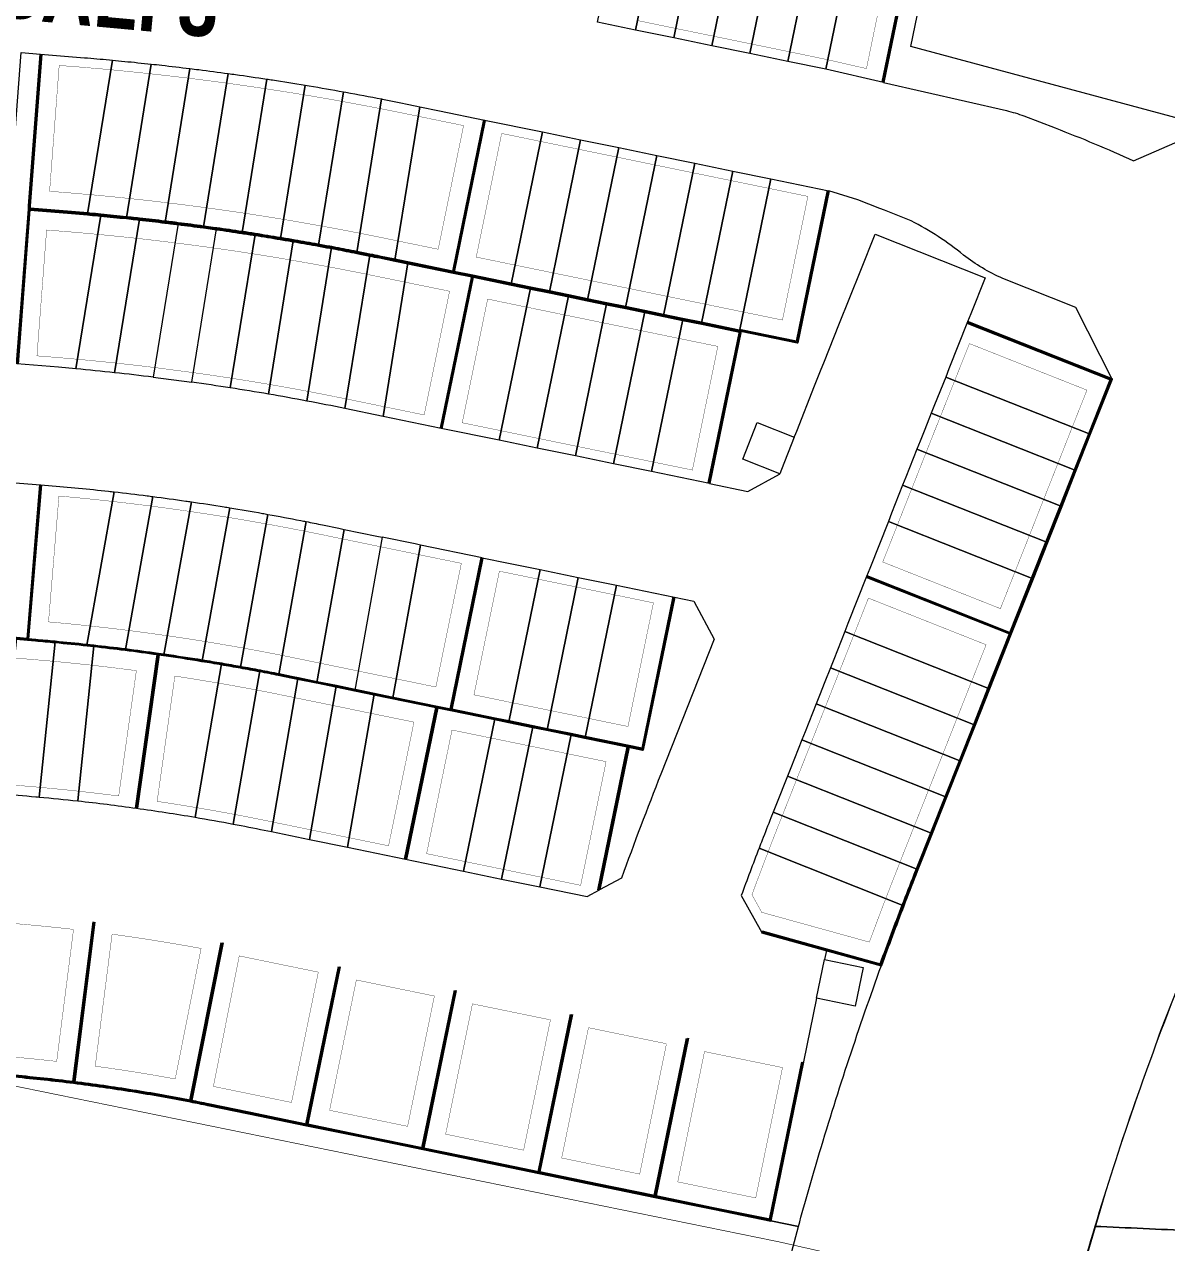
# Model space of a CAD drawing. Header units: centimetres. Extents: x -6122352 to 6876996, y -1694241 to 2592194.
# Drawn here: x 686316 to 862755, y 53907 to 242082 of the extents above; entities that cross this region are included whole.
import ezdxf

# ---------------------------------------------------------------- set-up
doc = ezdxf.new("R2010")
doc.units = ezdxf.units.CM
doc.header["$MEASUREMENT"] = 0
doc.linetypes.add('XR-AR-END-SETTING OUT PLAN$0$23261-XR-AR-SI-GF$0$HIDDEN', pattern=[0.375, 0.25, -0.125])
for name, color, linetype, lineweight, true_color in [('08-Compound Wall-2', 6, 'Continuous', 25, 0xff00ff), ('23585-XR-AR-DAMAC PLOT LIMITS$0$1-End units', 7, 'Continuous', 5, 0xf8991e), ('23585-XR-AR-DAMAC PLOT LIMITS$0$1-Open Space', 7, 'Continuous', 5, 0x90cf5a), ('23585-XR-AR-DAMAC PLOT LIMITS$0$1-Utility', 7, 'Continuous', 5, 0x8db1ff)]:
    doc.layers.add(name, color=color, linetype=linetype, lineweight=lineweight, true_color=true_color)
for name, color, linetype, lineweight in [('23585-XR-AR-BOUNDARY WALLS AND SETBACKS$0$A-ANNO-TEXT', 3, 'Continuous', 25), ('23585-XR-AR-DAMAC PLOT LIMITS$0$1-Mid units', 41, 'Continuous', 5), ('A-ANNO-TEXT', 3, 'Continuous', 25)]:
    doc.layers.add(name, color=color, linetype=linetype, lineweight=lineweight)
for name, color, linetype in [('23585-XR-AR-BOUNDARY WALLS AND SETBACKS$0$cluster name', 2, 'Continuous'), ('23585-XR-AR-BOUNDARY WALLS AND SETBACKS$0$setback', 7, 'XR-AR-END-SETTING OUT PLAN$0$23261-XR-AR-SI-GF$0$HIDDEN'), ('@MI-REF LAYER', 7, 'Continuous')]:
    doc.layers.add(name, color=color, linetype=linetype)
doc.layers.add('23585-XR-AR-DAMAC PLOT LIMITS$0$D-Phase New', color=7, linetype='Continuous', true_color=0x000080)
doc.styles.add('23585-XR-AR-BOUNDARY WALLS AND SETBACKS$0$Arial', font='arialbd.ttf')

# ---------------------------------------------------------------- blocks, each defined once
blk = doc.blocks.new('23585-XR-AR-BOUNDARY WALLS AND SETBACKS$0$A$Cfa569a08')
at = {"layer": '23585-XR-AR-BOUNDARY WALLS AND SETBACKS$0$cluster name', "style": '23585-XR-AR-BOUNDARY WALLS AND SETBACKS$0$Arial', "width": 0.8}
blk.add_text('BALI 3', height=10, rotation=42.2835, dxfattribs=at).set_placement((496672.08, 2769563.12))
blk = doc.blocks.new('23585-XR-AR-BOUNDARY WALLS AND SETBACKS')
at = {"layer": '08-Compound Wall-2'}
for points in [[(496705.12, 2769639.02), (496708.93, 2769641.78), (496712.53, 2769644.38), (496713.79, 2769645.3), (496717.39, 2769647.9), (496718.65, 2769648.81), (496722.25, 2769651.42), (496723.52, 2769652.33), (496727.11, 2769654.93), (496728.38, 2769655.85), (496731.97, 2769658.45), (496733.24, 2769659.37), (496736.83, 2769661.97), (496738.1, 2769662.88), (496741.69, 2769665.49), (496742.96, 2769666.4), (496746.55, 2769669), (496747.82, 2769669.92), (496751.41, 2769672.52), (496755.23, 2769675.28), (496758.83, 2769677.88), (496772.99, 2769658.25)], [(496719.27, 2769619.63), (496705.31, 2769638.91), (496709.05, 2769641.62), (496712.65, 2769644.22), (496713.91, 2769645.13), (496717.51, 2769647.74), (496718.77, 2769648.65), (496722.37, 2769651.25), (496723.63, 2769652.17), (496727.23, 2769654.77), (496728.49, 2769655.69), (496732.09, 2769658.29), (496733.35, 2769659.2), (496736.95, 2769661.81), (496738.21, 2769662.72), (496741.81, 2769665.32), (496743.08, 2769666.24), (496746.67, 2769668.84), (496747.94, 2769669.76), (496751.53, 2769672.36), (496755.35, 2769675.12), (496758.78, 2769677.61), (496772.82, 2769658.13)], [(496849.14, 2769615.29), (496845.14, 2769623.52), (496842.52, 2769628.92), (496839.9, 2769634.31), (496837.27, 2769639.71), (496834.65, 2769645.11), (496830.66, 2769653.34), (496809.05, 2769642.85)], [(496827.46, 2769604.87), (496848.91, 2769615.29), (496844.96, 2769623.43), (496842.34, 2769628.83), (496839.72, 2769634.23), (496837.1, 2769639.62), (496834.47, 2769645.02), (496830.56, 2769653.07), (496809.14, 2769642.67)], [(496779.64, 2769640.74), (496793.71, 2769621.29), (496786.45, 2769616.04)], [(496779.48, 2769640.62), (496793.43, 2769621.34), (496786.34, 2769616.2), (496786.17, 2769616.08), (496786.23, 2769616), (496781.38, 2769612.49), (496778.98, 2769610.76), (496776.52, 2769608.98), (496774.12, 2769607.24), (496771.66, 2769605.46), (496769.26, 2769603.72), (496766.8, 2769601.94), (496764.4, 2769600.2), (496761.94, 2769598.42), (496759.54, 2769596.68), (496757.08, 2769594.9), (496752.13, 2769591.32), (496749.75, 2769589.6), (496735.74, 2769608.96)], [(496766.34, 2769571.85), (496752.33, 2769591.22), (496757.2, 2769594.74), (496759.66, 2769596.52), (496762.06, 2769598.26), (496764.52, 2769600.04), (496766.92, 2769601.78), (496769.38, 2769603.56), (496771.78, 2769605.3), (496774.24, 2769607.08), (496776.64, 2769608.81), (496779.1, 2769610.59), (496781.5, 2769612.33), (496786.35, 2769615.84), (496800.36, 2769596.48)], [(496786.45, 2769616.04), (496800.52, 2769596.59)], [(496809.66, 2769580.62), (496823.67, 2769561.26), (496822.03, 2769560.07), (496816.42, 2769556.01), (496814.62, 2769554.71), (496811.56, 2769552.49), (496809.76, 2769551.19), (496806.7, 2769548.98), (496804.9, 2769547.67), (496799.37, 2769543.67), (496785.36, 2769563.03)], [(496809.82, 2769580.74), (496823.95, 2769561.21), (496822.15, 2769559.91), (496835.35, 2769541.66)], [(496698.24, 2769547.69), (496697.9, 2769548.05), (496681.83, 2769565.19)], [(496835.19, 2769541.54), (496821.99, 2769559.79), (496816.54, 2769555.85), (496814.74, 2769554.54), (496811.68, 2769552.33), (496809.88, 2769551.03), (496806.82, 2769548.81), (496805.02, 2769547.51), (496799.41, 2769543.45), (496797.69, 2769542.2), (496811.7, 2769522.84)], [(496714.65, 2769530.17), (496698.24, 2769547.69)], [(496861.48, 2769536.28), (496876.05, 2769516.15), (496883.38, 2769521.45), (496890.63, 2769526.7), (496876.06, 2769546.83)], [(496876.09, 2769515.93), (496883.5, 2769521.29), (496890.91, 2769526.66), (496876.22, 2769546.95)], [(496846.66, 2769525.55), (496861.22, 2769505.42), (496868.56, 2769510.72), (496875.89, 2769516.03), (496861.32, 2769536.16)], [(496831.83, 2769514.82), (496846.4, 2769494.69), (496853.73, 2769500), (496861.06, 2769505.3), (496846.49, 2769525.43)], [(496730.78, 2769520.19), (496747.02, 2769502.65), (496745.81, 2769501.53), (496741.42, 2769497.44), (496740.4, 2769496.47), (496737.05, 2769493.32), (496736.03, 2769492.35), (496731.68, 2769488.22), (496729.76, 2769486.38), (496727.36, 2769484.06), (496723.05, 2769479.88), (496722.9, 2769479.74), (496718.76, 2769475.69), (496718.61, 2769475.54), (496714.49, 2769471.47), (496714.34, 2769471.32), (496710.24, 2769467.23), (496710.09, 2769467.08), (496706.01, 2769462.98), (496705.86, 2769462.83), (496699.31, 2769456.15), (496682.2, 2769472.84)], [(496817.01, 2769504.09), (496831.57, 2769483.96), (496838.91, 2769489.27), (496846.24, 2769494.57), (496831.67, 2769514.7)], [(496861.26, 2769505.2), (496868.67, 2769510.56), (496876.09, 2769515.93)], [(496846.43, 2769494.47), (496853.85, 2769499.83), (496861.26, 2769505.2)], [(496831.61, 2769483.74), (496839.02, 2769489.11), (496846.43, 2769494.47)]]:
    blk.add_lwpolyline(points, dxfattribs=at)
for points in [[(496857.03, 2769555.89), (496873.11, 2769565.96, -0.004636), (496868.71, 2769574.6, -0.002434), (496866.46, 2769579.16), (496866.06, 2769579.99), (496863.44, 2769585.38), (496860.82, 2769590.78), (496858.2, 2769596.18), (496855.58, 2769601.58), (496852.96, 2769606.97), (496849, 2769615.11), (496827.55, 2769604.69)], [(496857.13, 2769555.72), (496873.37, 2769565.89, -0.004724), (496868.89, 2769574.69, -0.002434), (496866.64, 2769579.25), (496866.24, 2769580.07), (496863.62, 2769585.47), (496861, 2769590.87), (496858.38, 2769596.27), (496855.76, 2769601.66), (496853.14, 2769607.06), (496849.14, 2769615.29)], [(496735.57, 2769608.84), (496749.59, 2769589.48), (496744.7, 2769585.95), (496743.86, 2769585.34), (496742.22, 2769584.15), (496740.24, 2769582.72, 0.000957), (496739, 2769581.82, 0.001271), (496737.35, 2769580.61, 0.002084), (496734.67, 2769578.62), (496734.17, 2769578.24, 0.001344), (496732.45, 2769576.95, 0.00225), (496729.59, 2769574.75), (496729.4, 2769574.6, 0.001267), (496727.8, 2769573.35, 0.002478), (496724.68, 2769570.89, 0.001266), (496723.1, 2769569.62, 0.002479), (496720.03, 2769567.11), (496719.62, 2769566.77, 0.000938), (496718.46, 2769565.81, 0.00248), (496715.42, 2769563.25, 0.000564), (496714.73, 2769562.67, 0.000702), (496713.88, 2769561.93, 0.002481), (496710.87, 2769559.33, 0.000801), (496709.91, 2769558.48), (496709.35, 2769557.99, 0.002484), (496706.38, 2769555.33, 0.001065), (496705.12, 2769554.19), (496704.88, 2769553.97), (496703.03, 2769552.27), (496698.32, 2769547.9), (496698.04, 2769548.19), (496681.98, 2769565.33)], [(496714.79, 2769530.31), (496698.45, 2769547.75), (496703.16, 2769552.12), (496705.01, 2769553.82), (496705.25, 2769554.04, -0.001064), (496706.52, 2769555.18, -0.002484), (496709.48, 2769557.84), (496710.04, 2769558.33, -0.000801), (496711.01, 2769559.18, -0.002481), (496714.01, 2769561.78, -0.000702), (496714.86, 2769562.51, -0.000564), (496715.55, 2769563.1, -0.00248), (496718.59, 2769565.66), (496720.15, 2769566.95, -0.00248), (496723.23, 2769569.46, -0.001265), (496724.81, 2769570.73, -0.00248), (496727.92, 2769573.2, -0.001265), (496729.52, 2769574.44), (496729.71, 2769574.59, -0.002329), (496732.67, 2769576.86, -0.001266), (496734.29, 2769578.08), (496734.79, 2769578.46, -0.002089), (496737.48, 2769580.46, -0.001266), (496739.12, 2769581.65, -0.000957), (496740.36, 2769582.56), (496742.34, 2769583.99), (496743.98, 2769585.18), (496744.82, 2769585.78), (496749.78, 2769589.38), (496752.16, 2769591.1), (496766.18, 2769571.74)], [(496730.93, 2769520.32), (496747.16, 2769502.78), (496748.01, 2769503.56, -0.002258), (496750.23, 2769505.6, -0.003666), (496753.88, 2769508.86), (496753.9, 2769508.87), (496754.71, 2769509.59, -0.003662), (496758.42, 2769512.79), (496758.44, 2769512.81, -0.003843), (496762.39, 2769516.1), (496763.03, 2769516.63), (496763.06, 2769516.65, -0.004459), (496767.71, 2769520.39), (496767.74, 2769520.42, -0.002264), (496770.12, 2769522.28, -0.002195), (496772.45, 2769524.07), (496772.48, 2769524.09, -0.002264), (496774.9, 2769525.92, -0.0022), (496777.27, 2769527.66), (496777.29, 2769527.68), (496778.87, 2769528.83), (496779.74, 2769529.46), (496782.13, 2769531.19), (496782.15, 2769531.21), (496784.6, 2769532.98), (496787, 2769534.72), (496787.01, 2769534.73), (496789.47, 2769536.5), (496791.88, 2769538.24), (496797.49, 2769542.31), (496799.21, 2769543.55), (496785.2, 2769562.91)], [(496811.54, 2769522.72), (496797.52, 2769542.09), (496789.59, 2769536.34), (496787.13, 2769534.56), (496787.12, 2769534.56), (496784.72, 2769532.82), (496782.27, 2769531.05), (496782.25, 2769531.03), (496779.86, 2769529.3), (496778.99, 2769528.67), (496777.38, 2769527.5, 0.002199), (496775.02, 2769525.75, 0.002264), (496772.6, 2769523.93, 0.002224), (496770.24, 2769522.12, 0.002264), (496767.86, 2769520.26), (496767.83, 2769520.23, 0.004491), (496763.15, 2769516.47), (496762.59, 2769516.01), (496777.81, 2769497.53)], [(496777.66, 2769497.4), (496762.44, 2769515.89, 0.003768), (496758.57, 2769512.65, 0.003687), (496754.84, 2769509.44), (496754.08, 2769508.77, 0.003738), (496750.36, 2769505.45, 0.002258), (496748.14, 2769503.41), (496747.23, 2769502.57), (496745.95, 2769501.38), (496741.56, 2769497.29), (496740.53, 2769496.33), (496737.19, 2769493.18), (496736.17, 2769492.21), (496731.82, 2769488.07), (496729.97, 2769486.3), (496746.54, 2769469.04)], [(496802.04, 2769493.24), (496816.76, 2769473.22, -0.002448), (496818.87, 2769474.77), (496824.08, 2769478.54), (496831.41, 2769483.84), (496816.84, 2769503.98)], [(496786.34, 2769480.8), (496802.4, 2769461.84, -0.008481), (496809.4, 2769467.59, -0.008478), (496816.59, 2769473.1), (496801.87, 2769493.12)], [(496816.79, 2769473, -0.002542), (496818.98, 2769474.6), (496824.2, 2769478.38), (496831.61, 2769483.74)], [(496771.83, 2769467.74), (496788.8, 2769449.58, -0.001809), (496795.06, 2769455.36, -0.0005), (496795.45, 2769455.72, -0.008478), (496802.25, 2769461.71), (496786.19, 2769480.67)], [(496802.46, 2769461.62, -0.008575), (496809.53, 2769467.44, -0.008571), (496816.79, 2769473)], [(496788.86, 2769449.37, -0.00183), (496795.19, 2769455.21, -0.0005), (496795.59, 2769455.57, -0.008571), (496802.46, 2769461.62)]]:
    blk.add_lwpolyline(points, format="xyb", dxfattribs=at)
at = {"layer": '23585-XR-AR-BOUNDARY WALLS AND SETBACKS$0$setback', "ltscale": 40, "const_width": 0.05}
blk.add_lwpolyline([(496758.15, 2769673.69), (496769.64, 2769657.76), (496764.62, 2769654.3), (496759.74, 2769650.78), (496754.88, 2769647.26), (496750.02, 2769643.74), (496745.16, 2769640.22), (496740.3, 2769636.71)], dxfattribs=at)
for points in [[(496827.54, 2769608.14), (496845.13, 2769616.68), (496842.44, 2769622.21), (496839.82, 2769627.61), (496837.2, 2769633), (496834.58, 2769638.4), (496831.95, 2769643.8), (496829.27, 2769649.33), (496811.71, 2769640.8), (496813.8, 2769636.48), (496814.39, 2769635.26), (496816.41, 2769631.08), (496817, 2769629.86), (496818.19, 2769627.38), (496819.02, 2769625.68), (496819.61, 2769624.46), (496821.64, 2769620.29), (496822.23, 2769619.07), (496824.26, 2769614.89), (496824.86, 2769613.67)], [(496778.09, 2769637.76), (496789.52, 2769621.96), (496784.7, 2769618.47), (496784.55, 2769618.36), (496779.68, 2769614.84), (496777.28, 2769613.1), (496774.82, 2769611.32), (496772.42, 2769609.59), (496769.96, 2769607.81), (496767.56, 2769606.07), (496765.1, 2769604.29), (496762.7, 2769602.55), (496760.24, 2769600.77), (496757.84, 2769599.03), (496755.38, 2769597.25), (496750.43, 2769593.67), (496750.4, 2769593.65), (496738.97, 2769609.45), (496743.95, 2769613.05), (496748.81, 2769616.57), (496753.67, 2769620.09), (496758.53, 2769623.6), (496763.39, 2769627.12), (496768.25, 2769630.64), (496773.11, 2769634.16)], [(496767.81, 2769574.77), (496756.37, 2769590.57), (496758.9, 2769592.39), (496761.36, 2769594.17), (496763.76, 2769595.91), (496766.22, 2769597.69), (496768.62, 2769599.43), (496771.08, 2769601.21), (496773.48, 2769602.95), (496775.94, 2769604.73), (496778.34, 2769606.46), (496780.8, 2769608.24), (496783.2, 2769609.98), (496785.78, 2769611.85), (496797.21, 2769596.05), (496792.23, 2769592.45), (496787.37, 2769588.93), (496782.51, 2769585.41), (496777.65, 2769581.89), (496772.79, 2769578.38)], [(496832.85, 2769540), (496821.42, 2769555.8), (496818.24, 2769553.5), (496816.44, 2769552.2), (496813.38, 2769549.98), (496811.58, 2769548.68), (496808.52, 2769546.46), (496806.72, 2769545.16), (496801.74, 2769541.55), (496813.17, 2769525.76), (496818.15, 2769529.36), (496823.01, 2769532.88), (496827.87, 2769536.4)], [(496864.71, 2769536.76), (496876.76, 2769520.12), (496881.74, 2769523.72), (496886.72, 2769527.33), (496874.67, 2769543.98), (496869.69, 2769540.37)], [(496849.88, 2769526.04), (496861.93, 2769509.39), (496866.91, 2769512.99), (496871.9, 2769516.6), (496859.85, 2769533.25), (496854.87, 2769529.64)], [(496845.02, 2769522.52), (496840.04, 2769518.91), (496835.06, 2769515.31), (496847.11, 2769498.66), (496852.09, 2769502.26), (496857.07, 2769505.87)], [(496820.23, 2769504.58), (496832.28, 2769487.93), (496837.26, 2769491.54), (496842.25, 2769495.14), (496830.2, 2769511.79), (496825.22, 2769508.18)], [(496805.27, 2769493.75), (496817.44, 2769477.19), (496822.44, 2769480.81), (496827.42, 2769484.41), (496815.37, 2769501.06), (496810.39, 2769497.45)]]:
    blk.add_lwpolyline(points, close=True, dxfattribs=at)
for points in [[(496830.16, 2769602.74), (496832.26, 2769598.43), (496832.85, 2769597.21), (496834.88, 2769593.03), (496835.47, 2769591.81), (496836.49, 2769589.72), (496837.5, 2769587.63), (496838.09, 2769586.41), (496840.12, 2769582.24), (496840.72, 2769581.02), (496842.74, 2769576.84), (496843.34, 2769575.62), (496845.37, 2769571.44), (496845.96, 2769570.22), (496846.37, 2769569.37, 0.001692), (496847.99, 2769566.06, 0.000622), (496848.6, 2769564.85, 0.003252), (496851.79, 2769558.53), (496854.82, 2769557.81), (496869.44, 2769566.96, -0.003405), (496866.2, 2769573.35, -0.002434), (496863.95, 2769577.94), (496863.54, 2769578.76), (496860.92, 2769584.16), (496858.3, 2769589.56), (496855.68, 2769594.96), (496853.06, 2769600.35), (496850.44, 2769605.75), (496847.75, 2769611.28)], [(496685.06, 2769566.14), (496687.83, 2769568.73), (496688.19, 2769569.05, -0.002272), (496691.02, 2769571.65, -0.001119), (496692.43, 2769572.91, -0.002418), (496695.49, 2769575.63, -0.000971), (496696.73, 2769576.71, -0.002572), (496700.02, 2769579.56, -0.000816), (496701.07, 2769580.45, -0.002722), (496704.6, 2769583.42, -0.000666), (496705.47, 2769584.13, -0.002858), (496709.21, 2769587.19, -0.000528), (496709.91, 2769587.75, -0.003004), (496713.89, 2769590.92), (496714.4, 2769591.32, -0.003151), (496718.62, 2769594.57), (496718.95, 2769594.82, -0.003296), (496723.41, 2769598.16), (496723.54, 2769598.26, -0.002438), (496726.87, 2769600.69), (496728.25, 2769601.69), (496730.8, 2769603.53), (496734.1, 2769605.93), (496745.54, 2769590.13), (496743, 2769588.3), (496742.16, 2769587.69), (496740.52, 2769586.5), (496738.54, 2769585.07, 0.000957), (496737.29, 2769584.16, 0.001271), (496735.64, 2769582.95, 0.002084), (496732.93, 2769580.94), (496732.43, 2769580.56, 0.001344), (496730.7, 2769579.25, 0.00225), (496727.82, 2769577.04), (496727.62, 2769576.89, 0.001267), (496726.01, 2769575.64, 0.002478), (496722.87, 2769573.15, 0.001266), (496721.28, 2769571.87, 0.002479), (496718.18, 2769569.34), (496717.78, 2769569.01, 0.000938), (496716.61, 2769568.04, 0.00248), (496713.54, 2769565.46, 0.000564), (496712.85, 2769564.87, 0.000702), (496711.99, 2769564.13, 0.002481), (496708.96, 2769561.51, 0.000802), (496707.99, 2769560.65), (496707.43, 2769560.16, 0.002485), (496704.44, 2769557.49, 0.001068), (496703.16, 2769556.33), (496702.92, 2769556.1), (496701.06, 2769554.4), (496698.39, 2769551.92)], [(496762.95, 2769571.25), (496757.94, 2769567.63), (496753.08, 2769564.11, 0.003986), (496748.23, 2769560.54, 0.003984), (496743.43, 2769556.89, 0.003984), (496738.7, 2769553.16, 0.003988), (496734.02, 2769549.35), (496729.42, 2769545.49, 0.00399), (496724.86, 2769541.53, 0.003993), (496720.36, 2769537.5), (496718.35, 2769535.66), (496715.82, 2769533.31), (496702.49, 2769547.54), (496705.13, 2769549.99), (496706.97, 2769551.68), (496707.21, 2769551.9, -0.001061), (496708.46, 2769553.03, -0.002484), (496711.4, 2769555.66), (496711.96, 2769556.16, -0.000799), (496712.92, 2769557, -0.002481), (496715.9, 2769559.58, -0.000702), (496716.75, 2769560.31, -0.000564), (496717.43, 2769560.89, -0.002478), (496720.45, 2769563.43), (496722, 2769564.72, -0.002477), (496725.05, 2769567.21, -0.001265), (496726.62, 2769568.47, -0.00248), (496729.71, 2769570.92, -0.001265), (496731.3, 2769572.15), (496731.49, 2769572.3, -0.002329), (496734.43, 2769574.55, -0.001266), (496736.03, 2769575.77), (496736.53, 2769576.14, -0.002089), (496739.2, 2769578.12, -0.001266), (496740.82, 2769579.31, -0.000957), (496742.06, 2769580.2), (496744.04, 2769581.64), (496745.68, 2769582.83), (496746.52, 2769583.43), (496751.48, 2769587.03), (496751.51, 2769587.05)], [(496788.59, 2769563.52), (496789.49, 2769564.17), (496793.57, 2769567.12), (496798.43, 2769570.64), (496803.29, 2769574.16), (496808.27, 2769577.76), (496819.7, 2769561.96), (496814.72, 2769558.36, 0.000016), (496814.72, 2769558.36), (496812.92, 2769557.06), (496809.86, 2769554.84), (496808.06, 2769553.54), (496805, 2769551.32), (496803.2, 2769550.02), (496800.02, 2769547.72)], [(496734.08, 2769521.19), (496747.33, 2769506.87, -0.000957), (496748.28, 2769507.74, -0.003661), (496751.96, 2769511.03), (496751.98, 2769511.05), (496752.8, 2769511.77, -0.003664), (496756.54, 2769515), (496756.57, 2769515.02, -0.003845), (496760.55, 2769518.34), (496761.19, 2769518.87), (496761.22, 2769518.9, -0.004459), (496765.91, 2769522.67), (496765.94, 2769522.69, -0.002264), (496768.35, 2769524.57, -0.002197), (496770.7, 2769526.38), (496770.73, 2769526.4, -0.002262), (496773.17, 2769528.24, -0.002203), (496775.55, 2769530.01), (496775.58, 2769530.03), (496777.17, 2769531.18), (496778.04, 2769531.81), (496780.43, 2769533.54), (496780.45, 2769533.56), (496782.9, 2769535.33), (496785.3, 2769537.07), (496785.31, 2769537.07), (496787.77, 2769538.85), (496790.17, 2769540.59), (496795.16, 2769544.2), (496783.73, 2769560), (496778.25, 2769556.03), (496777.57, 2769555.54), (496773.39, 2769552.51), (496772.7, 2769552.02), (496768.52, 2769549), (496767.83, 2769548.49), (496765.73, 2769546.98, 0.001784), (496763.68, 2769545.48, 0.000605), (496762.98, 2769544.96, 0.003581), (496758.89, 2769541.9, 0.000609), (496758.2, 2769541.37, 0.003577), (496754.17, 2769538.24, 0.00061), (496753.48, 2769537.7, 0.003578), (496749.5, 2769534.5, 0.000609), (496748.83, 2769533.95, 0.003582), (496744.9, 2769530.69, 0.000606), (496744.24, 2769530.13, 0.003588), (496740.36, 2769526.79, 0.0006), (496739.71, 2769526.23, 0.005296)], [(496779.1, 2769500.52, -0.004962), (496783.95, 2769504.37, -0.004834), (496788.74, 2769508.03, -0.003933), (496792.69, 2769510.94), (496793.6, 2769511.59), (496798.46, 2769515.11), (496803.32, 2769518.63), (496808.31, 2769522.24), (496796.87, 2769538.04), (496791.29, 2769533.99), (496788.83, 2769532.21), (496788.82, 2769532.21), (496786.42, 2769530.47), (496783.97, 2769528.7), (496783.95, 2769528.68), (496781.56, 2769526.95), (496780.69, 2769526.32), (496779.09, 2769525.16, 0.002196), (496776.75, 2769523.43, 0.002264), (496774.36, 2769521.63, 0.002224), (496772.02, 2769519.83, 0.002264), (496769.66, 2769517.98), (496769.63, 2769517.96, 0.002844), (496766.68, 2769515.61)], [(496747.6, 2769472.13, -0.001261), (496752.08, 2769476.37, -0.001229), (496756.46, 2769480.48, -0.001229), (496760.86, 2769484.57, -0.001123), (496764.9, 2769488.29, -0.000417), (496765.29, 2769488.64, -0.004834), (496769.78, 2769492.66, -0.004968), (496774.48, 2769496.7), (496762.05, 2769511.79, 0.001579), (496760.45, 2769510.44, 0.003685), (496756.75, 2769507.26), (496756, 2769506.59, 0.003737), (496752.31, 2769503.3, 0.002258), (496750.11, 2769501.28), (496749.2, 2769500.44), (496747.92, 2769499.26), (496743.54, 2769495.17), (496742.52, 2769494.21), (496739.18, 2769491.07), (496738.16, 2769490.11), (496734.08, 2769486.21)], [(496789.53, 2769481.53), (496802.81, 2769465.84, -0.00579), (496807.66, 2769469.79, -0.0058), (496812.61, 2769473.62), (496800.44, 2769490.18, 0.00525), (496795.61, 2769486.45, 0.006733)], [(496774.98, 2769468.62), (496789.01, 2769453.6, -0.001196), (496793.17, 2769457.42, -0.0005), (496793.57, 2769457.79, -0.0058), (496798.24, 2769461.95), (496784.96, 2769477.64, 0.00525), (496780.4, 2769473.59, 0.001291), (496779.29, 2769472.58, 0.001218)]]:
    blk.add_lwpolyline(points, format="xyb", close=True, dxfattribs=at)
at = {"layer": '23585-XR-AR-BOUNDARY WALLS AND SETBACKS$0$A-ANNO-TEXT'}
blk.add_blockref('23585-XR-AR-BOUNDARY WALLS AND SETBACKS$0$A$Cfa569a08', (0, 0), dxfattribs=at)
blk = doc.blocks.new('A$C9d9485f6')
at = {"layer": 'A-ANNO-TEXT', "rotation": 312.4881850805905}
blk.add_blockref('23585-XR-AR-BOUNDARY WALLS AND SETBACKS', (-2377088.53, -1504219.25), dxfattribs=at)
blk = doc.blocks.new('23585-XR-AR-DAMAC PLOT LIMITS')
at = {"layer": '23585-XR-AR-DAMAC PLOT LIMITS$0$1-End units', "color": 251, "true_color": 0x636466}
for points in [[(496772.99, 2769658.25), (496765.48, 2769653.08), (496751.41, 2769672.52), (496755.23, 2769675.28), (496758.83, 2769677.88)], [(496834.65, 2769645.11), (496830.66, 2769653.34), (496809.05, 2769642.85), (496812.44, 2769635.83), (496813.04, 2769634.61)], [(496793.71, 2769621.29), (496786.45, 2769616.04), (496786.3, 2769615.93), (496772.23, 2769635.37), (496779.64, 2769640.74)], [(496845.14, 2769623.52), (496823.51, 2769613.01), (496826.91, 2769606), (496827.5, 2769604.78), (496849.14, 2769615.29)], [(496800.52, 2769596.59), (496793.11, 2769591.23), (496779.04, 2769610.67), (496781.44, 2769612.41), (496786.3, 2769615.93), (496786.45, 2769616.04)], [(496849.14, 2769615.29), (496827.5, 2769604.78), (496830.91, 2769597.77), (496831.5, 2769596.55), (496853.14, 2769607.06)], [(496749.73, 2769589.46), (496735.66, 2769608.9), (496743.07, 2769614.27), (496757.14, 2769594.82), (496752.19, 2769591.24)], [(496735.66, 2769608.9), (496749.73, 2769589.46), (496744.76, 2769585.87), (496743.92, 2769585.26), (496742.28, 2769584.07), (496727.37, 2769602.9), (496729.92, 2769604.75)], [(496752.19, 2769591.24), (496757.14, 2769594.82), (496759.6, 2769596.6), (496773.67, 2769577.16), (496766.26, 2769571.8)], [(496752.19, 2769591.24), (496766.26, 2769571.8), (496758.82, 2769566.42), (496743.92, 2769585.26), (496744.76, 2769585.87), (496749.73, 2769589.46)], [(496823.89, 2769561.29), (496822.09, 2769559.99), (496816.48, 2769555.93), (496802.41, 2769575.37), (496809.82, 2769580.74)], [(496799.35, 2769543.53), (496785.28, 2769562.97), (496788.61, 2769565.38), (496792.69, 2769568.34), (496806.76, 2769548.89), (496804.96, 2769547.59)], [(496785.28, 2769562.97), (496777.37, 2769557.25), (496791.93, 2769538.16), (496797.55, 2769542.23), (496799.35, 2769543.53)], [(496835.35, 2769541.66), (496822.09, 2769559.99), (496816.48, 2769555.93), (496814.68, 2769554.63), (496828.75, 2769535.18), (496834.83, 2769539.58)], [(496804.96, 2769547.59), (496799.35, 2769543.53), (496797.55, 2769542.23), (496811.62, 2769522.78), (496819.03, 2769528.15)], [(496797.55, 2769542.23), (496789.53, 2769536.42), (496804.2, 2769517.42), (496811.62, 2769522.78)], [(496723.72, 2769513.59), (496730.86, 2769520.25), (496747.16, 2769502.64), (496745.88, 2769501.46), (496741.49, 2769497.36), (496740.46, 2769496.4)]]:
    blk.add_lwpolyline(points, close=True, dxfattribs=at)
for points in [[(496868.89, 2769574.69), (496847.25, 2769564.18, 0.003569), (496850.77, 2769557.23), (496857.13, 2769555.72), (496873.37, 2769565.89, -0.004724)], [(496704.95, 2769553.89), (496703.09, 2769552.19), (496698.29, 2769547.73), (496698.24, 2769547.69), (496697.9, 2769548.05), (496681.83, 2769565.19), (496686.82, 2769569.83), (496687.17, 2769570.16, -0.002271), (496690.02, 2769572.76)], [(496721.37, 2769536.39), (496719.37, 2769534.56), (496714.65, 2769530.17), (496698.24, 2769547.69), (496698.29, 2769547.73), (496703.09, 2769552.19), (496704.95, 2769553.89), (496705.19, 2769554.11, -0.001065), (496706.45, 2769555.26)], [(496753.96, 2769508.8), (496753.95, 2769508.78, 0.003666), (496750.3, 2769505.52, 0.002258), (496748.07, 2769503.49), (496747.16, 2769502.64), (496730.86, 2769520.25), (496731.79, 2769521.11, -0.00651), (496738.72, 2769527.35, -0.0006), (496739.37, 2769527.92)], [(496770.18, 2769522.2, 0.002264), (496767.8, 2769520.34), (496767.77, 2769520.31, 0.004491), (496763.09, 2769516.55), (496762.45, 2769516.03), (496777.73, 2769497.46, -0.00737), (496784.87, 2769503.19)], [(496762.45, 2769516.03, 0.003843), (496758.51, 2769512.73, 0.003687), (496754.78, 2769509.51), (496770.77, 2769491.53, -0.007371), (496777.73, 2769497.46)]]:
    blk.add_lwpolyline(points, format="xyb", close=True, dxfattribs=at)
at = {"layer": '23585-XR-AR-DAMAC PLOT LIMITS$0$1-Mid units', "color": 251, "true_color": 0x636466}
for points in [[(496746.55, 2769669), (496747.82, 2769669.92), (496751.41, 2769672.52), (496765.48, 2769653.08), (496760.62, 2769649.56)], [(496741.69, 2769665.49), (496742.96, 2769666.4), (496746.55, 2769669), (496760.62, 2769649.56), (496755.76, 2769646.04)], [(496736.83, 2769661.97), (496738.1, 2769662.88), (496741.69, 2769665.49), (496755.76, 2769646.04), (496750.9, 2769642.53)], [(496731.97, 2769658.45), (496733.24, 2769659.37), (496736.83, 2769661.97), (496750.9, 2769642.53), (496746.04, 2769639.01)], [(496727.11, 2769654.93), (496728.38, 2769655.85), (496731.97, 2769658.45), (496746.04, 2769639.01), (496741.18, 2769635.49)], [(496722.25, 2769651.42), (496723.52, 2769652.33), (496727.11, 2769654.93), (496741.18, 2769635.49), (496736.32, 2769631.97)], [(496837.27, 2769639.71), (496834.65, 2769645.11), (496813.04, 2769634.61), (496815.06, 2769630.43), (496815.65, 2769629.21)], [(496839.9, 2769634.31), (496837.27, 2769639.71), (496815.65, 2769629.21), (496816.84, 2769626.73), (496817.67, 2769625.03), (496818.26, 2769623.81)], [(496781.44, 2769612.41), (496767.37, 2769631.85), (496772.23, 2769635.37), (496786.3, 2769615.93)], [(496839.9, 2769634.31), (496818.26, 2769623.81), (496820.29, 2769619.63), (496820.89, 2769618.41), (496842.52, 2769628.92)], [(496776.58, 2769608.89), (496762.51, 2769628.34), (496767.37, 2769631.85), (496781.44, 2769612.41), (496779.04, 2769610.67)], [(496771.72, 2769605.38), (496757.65, 2769624.82), (496762.51, 2769628.34), (496776.58, 2769608.89), (496774.18, 2769607.16)], [(496845.14, 2769623.52), (496842.52, 2769628.92), (496820.89, 2769618.41), (496822.91, 2769614.23), (496823.51, 2769613.01)], [(496766.86, 2769601.86), (496752.79, 2769621.3), (496757.65, 2769624.82), (496771.72, 2769605.38), (496769.32, 2769603.64)], [(496762, 2769598.34), (496747.93, 2769617.78), (496752.79, 2769621.3), (496766.86, 2769601.86), (496764.46, 2769600.12)], [(496757.14, 2769594.82), (496743.07, 2769614.27), (496747.93, 2769617.78), (496762, 2769598.34), (496759.6, 2769596.6)], [(496774.18, 2769607.16), (496776.58, 2769608.89), (496779.04, 2769610.67), (496793.11, 2769591.23), (496788.25, 2769587.71)], [(496769.32, 2769603.64), (496771.72, 2769605.38), (496774.18, 2769607.16), (496788.25, 2769587.71), (496783.39, 2769584.2)], [(496853.14, 2769607.06), (496831.5, 2769596.55), (496833.53, 2769592.38), (496834.12, 2769591.15), (496855.76, 2769601.66)], [(496764.46, 2769600.12), (496766.86, 2769601.86), (496769.32, 2769603.64), (496783.39, 2769584.2), (496778.53, 2769580.68)], [(496858.38, 2769596.27), (496855.76, 2769601.66), (496834.12, 2769591.15), (496835.14, 2769589.06), (496836.15, 2769586.98), (496836.75, 2769585.76)], [(496759.6, 2769596.6), (496762, 2769598.34), (496764.46, 2769600.12), (496778.53, 2769580.68), (496773.67, 2769577.16)], [(496858.38, 2769596.27), (496836.75, 2769585.76), (496838.77, 2769581.58), (496839.37, 2769580.36), (496861, 2769590.87)], [(496861, 2769590.87), (496839.37, 2769580.36), (496841.4, 2769576.18), (496841.99, 2769574.96), (496863.62, 2769585.47)], [(496863.62, 2769585.47), (496841.99, 2769574.96), (496844.02, 2769570.79), (496844.61, 2769569.57), (496866.24, 2769580.07)], [(496811.62, 2769552.41), (496797.55, 2769571.85), (496802.41, 2769575.37), (496816.48, 2769555.93), (496814.68, 2769554.63)], [(496806.76, 2769548.89), (496792.69, 2769568.34), (496797.55, 2769571.85), (496811.62, 2769552.41), (496809.82, 2769551.11)], [(496777.37, 2769557.25), (496776.69, 2769556.76), (496772.51, 2769553.73), (496787.07, 2769534.65), (496789.53, 2769536.42), (496791.93, 2769538.16)], [(496814.68, 2769554.63), (496811.62, 2769552.41), (496809.82, 2769551.11), (496823.89, 2769531.66), (496828.75, 2769535.18)], [(496787.07, 2769534.65), (496787.06, 2769534.64), (496784.66, 2769532.9), (496782.21, 2769531.13), (496767.64, 2769550.21), (496771.82, 2769553.23), (496772.51, 2769553.73)], [(496809.82, 2769551.11), (496806.76, 2769548.89), (496804.96, 2769547.59), (496819.03, 2769528.15), (496823.89, 2769531.66)], [(496789.53, 2769536.42), (496787.07, 2769534.65), (496787.06, 2769534.64), (496784.66, 2769532.9), (496799.34, 2769513.9), (496804.2, 2769517.42)], [(496784.66, 2769532.9), (496782.21, 2769531.13), (496782.19, 2769531.11), (496779.8, 2769529.38), (496794.48, 2769510.38), (496799.34, 2769513.9)]]:
    blk.add_lwpolyline(points, close=True, dxfattribs=at)
for points in [[(496742.28, 2769584.07), (496740.3, 2769582.64, 0.000957), (496739.06, 2769581.74, 0.001266), (496737.42, 2769580.54), (496722.52, 2769599.37), (496722.65, 2769599.46, -0.002438), (496725.99, 2769601.91), (496727.37, 2769602.9)], [(496737.42, 2769580.54, 0.002089), (496734.73, 2769578.54), (496734.23, 2769578.16, 0.001266), (496732.61, 2769576.94), (496717.72, 2769595.76), (496718.04, 2769596.01, -0.003296), (496722.52, 2769599.37)], [(496732.61, 2769576.94, 0.002329), (496729.65, 2769574.67), (496729.46, 2769574.52, 0.001265), (496727.86, 2769573.28), (496712.97, 2769592.1), (496713.48, 2769592.5, -0.003151), (496717.72, 2769595.76)], [(496727.86, 2769573.28, 0.00248), (496724.75, 2769570.81, 0.001265), (496723.17, 2769569.54), (496708.27, 2769588.36, -0.000528), (496708.97, 2769588.92, -0.003004), (496712.97, 2769592.1)], [(496723.17, 2769569.54, 0.00248), (496720.09, 2769567.03), (496719.68, 2769566.7, 0.000938), (496718.53, 2769565.74), (496703.63, 2769584.56, -0.000674), (496704.51, 2769585.29, -0.002858), (496708.27, 2769588.36)], [(496718.53, 2769565.74, 0.00248), (496715.49, 2769563.18, 0.000564), (496714.8, 2769562.59, 0.000702), (496713.94, 2769561.86), (496699.04, 2769580.69, -0.000822), (496700.1, 2769581.6, -0.002713), (496703.63, 2769584.56)], [(496758.82, 2769566.42), (496753.96, 2769562.9), (496739.06, 2769581.74, -0.000957), (496740.3, 2769582.64), (496742.28, 2769584.07), (496743.92, 2769585.26)], [(496713.94, 2769561.86, 0.002481), (496710.94, 2769559.25, 0.000801), (496709.98, 2769558.41), (496709.42, 2769557.91), (496694.5, 2769576.76, -0.000971), (496695.74, 2769577.84, -0.002566), (496699.04, 2769580.69)], [(496753.96, 2769562.9, 0.003986), (496749.13, 2769559.34), (496734.23, 2769578.16), (496734.73, 2769578.54, -0.002089), (496737.42, 2769580.54, -0.001266), (496739.06, 2769581.74)], [(496868.89, 2769574.69, -0.002434), (496866.64, 2769579.25), (496866.24, 2769580.07), (496844.61, 2769569.57), (496845.02, 2769568.71, 0.001692), (496846.65, 2769565.4, 0.000622), (496847.25, 2769564.18)], [(496709.42, 2769557.91, 0.002484), (496706.45, 2769555.26, 0.001065), (496705.19, 2769554.11), (496704.95, 2769553.89), (496690.02, 2769572.76, -0.001121), (496691.43, 2769574.03, -0.002418), (496694.5, 2769576.76)], [(496749.13, 2769559.34, 0.003984), (496744.35, 2769555.7), (496729.46, 2769574.52), (496729.65, 2769574.67, -0.002329), (496732.61, 2769576.94, -0.001266), (496734.23, 2769578.16)], [(496744.35, 2769555.7, 0.003984), (496739.64, 2769551.99), (496724.75, 2769570.81, -0.00248), (496727.86, 2769573.28, -0.001265), (496729.46, 2769574.52)], [(496739.64, 2769551.99, 0.003984), (496734.98, 2769548.2), (496720.09, 2769567.03, -0.00248), (496723.17, 2769569.54, -0.001265), (496724.75, 2769570.81)], [(496720.09, 2769567.03), (496718.53, 2769565.74, 0.00248), (496715.49, 2769563.18), (496730.39, 2769544.34), (496734.98, 2769548.2)], [(496730.39, 2769544.34, 0.003986), (496725.85, 2769540.4), (496710.94, 2769559.25, -0.002481), (496713.94, 2769561.86, -0.000702), (496714.8, 2769562.59, -0.000564), (496715.49, 2769563.18)], [(496725.85, 2769540.4, 0.003991), (496721.37, 2769536.39), (496706.45, 2769555.26, -0.002484), (496709.42, 2769557.91), (496709.98, 2769558.41, -0.000801), (496710.94, 2769559.25)], [(496782.21, 2769531.13), (496782.19, 2769531.11), (496779.8, 2769529.38), (496778.93, 2769528.75), (496777.35, 2769527.6), (496762.79, 2769546.69, -0.001784), (496764.85, 2769548.19), (496766.95, 2769549.71), (496767.64, 2769550.21)], [(496777.35, 2769527.6), (496777.32, 2769527.58, 0.0022), (496774.96, 2769525.83, 0.002264), (496772.54, 2769524.01), (496757.98, 2769543.09, -0.003581), (496762.09, 2769546.17, -0.000605), (496762.79, 2769546.69)], [(496772.54, 2769524.01), (496772.51, 2769523.99, 0.002195), (496770.18, 2769522.2, 0.002264), (496767.8, 2769520.34), (496753.24, 2769539.42, -0.003577), (496757.29, 2769542.56, -0.000609), (496757.98, 2769543.09)], [(496767.8, 2769520.34), (496767.77, 2769520.31, 0.004459), (496763.12, 2769516.58), (496748.55, 2769535.67, -0.003578), (496752.55, 2769538.88, -0.00061), (496753.24, 2769539.42)], [(496763.12, 2769516.58), (496763.09, 2769516.55), (496762.45, 2769516.03, 0.003843), (496758.51, 2769512.73), (496743.93, 2769531.83, -0.003582), (496747.88, 2769535.11, -0.000609), (496748.55, 2769535.67)], [(496758.51, 2769512.73), (496758.48, 2769512.71, 0.003662), (496754.78, 2769509.51), (496753.96, 2769508.8), (496739.37, 2769527.92, -0.003588), (496743.27, 2769531.27, -0.000606), (496743.93, 2769531.83)], [(496779.8, 2769529.38), (496778.93, 2769528.75), (496777.32, 2769527.58, 0.002199), (496774.96, 2769525.83), (496789.64, 2769506.83, -0.003933), (496793.57, 2769509.72), (496794.48, 2769510.38)], [(496774.96, 2769525.83, 0.002264), (496772.54, 2769524.01, 0.002224), (496770.18, 2769522.2), (496784.87, 2769503.19, -0.004834), (496789.64, 2769506.83)], [(496754.78, 2769509.51), (496754.02, 2769508.85, 0.003738), (496750.3, 2769505.52), (496766.3, 2769487.53, -0.004834), (496770.77, 2769491.53)], [(496750.3, 2769505.52, 0.002258), (496748.07, 2769503.49), (496747.16, 2769502.64), (496745.88, 2769501.46), (496761.88, 2769483.47, -0.001123), (496765.92, 2769487.18, -0.000417), (496766.3, 2769487.53)]]:
    blk.add_lwpolyline(points, format="xyb", close=True, dxfattribs=at)
at = {"layer": '23585-XR-AR-DAMAC PLOT LIMITS$0$1-Open Space', "color": 251, "true_color": 0x636466}
for points in [[(496935.97, 2769573.56, 0.002392), (496925.35, 2769562.99, 0.019605), (496945.75, 2769531.56), (496956.68, 2769528.06), (496968.73, 2769538.77, -0.045849)], [(496758.83, 2769677.88), (496772.99, 2769658.25), (496789.04, 2769669.32, -0.035061), (496791.45, 2769670.75), (496796.08, 2769673.06, -0.015469), (496808, 2769678.56), (496812.26, 2769690.87), (496771.75, 2769665.1), (496756.38, 2769686.41, -0.0035)], [(496908.52, 2769508.01, -0.012191), (496894.44, 2769529.21), (496890.91, 2769526.66), (496883.5, 2769521.29), (496876.09, 2769515.93), (496868.67, 2769510.56), (496861.26, 2769505.2), (496853.85, 2769499.83), (496846.43, 2769494.47), (496839.02, 2769489.11), (496831.61, 2769483.74), (496824.2, 2769478.38), (496818.98, 2769474.6, 0.002542), (496816.79, 2769473, 0.008571), (496809.53, 2769467.44, 0.008575), (496802.46, 2769461.62, 0.008571), (496795.59, 2769455.57, 0.0005)]]:
    blk.add_lwpolyline(points, format="xyb", dxfattribs=at)
for points in [[(496791.68, 2769646.97), (496787.67, 2769645.03), (496786.96, 2769644.69), (496786.96, 2769644.69), (496783.66, 2769643.09), (496779.64, 2769640.74), (496793.71, 2769621.29), (496786.45, 2769616.04), (496800.52, 2769596.59), (496805.42, 2769600.14), (496806.78, 2769605.56), (496806.75, 2769605.62), (496801.22, 2769602.93), (496798.56, 2769608.42), (496804.09, 2769611.1), (496803.83, 2769611.63), (496803.65, 2769612), (496800.38, 2769618.75), (496799.29, 2769621), (496798.58, 2769622.46), (496795.97, 2769627.87), (496791.99, 2769636.1), (496789.39, 2769641.47), (496805.85, 2769649.47), (496808.46, 2769644.07), (496809.05, 2769642.85), (496830.66, 2769653.34), (496818.69, 2769656.69), (496807.76, 2769651.39, -0.062488), (496801, 2769649.36, 0.054397)], [(496919.01, 2769590.91), (496918.5, 2769591.44), (496906.25, 2769604.02), (496905.74, 2769604.55, -0.002502), (496917.27, 2769615.79), (496918.59, 2769623.31), (496898.82, 2769613.71), (496906.25, 2769598.43, 0.001285), (496907.32, 2769596.22, 0.019777), (496925.35, 2769562.99, -0.002392), (496935.97, 2769573.56)], [(496836.29, 2769545.4), (496835.35, 2769541.66), (496822.09, 2769559.99), (496823.89, 2769561.29), (496809.82, 2769580.74), (496812.3, 2769582.53), (496818.76, 2769580.9), (496828.56, 2769560.73, 0.007608)], [(496873.37, 2769565.89), (496865.9, 2769561.21), (496866.75, 2769560.04), (496871.7, 2769563.61), (496875.27, 2769558.67), (496870.33, 2769555.09), (496876.22, 2769546.95), (496890.91, 2769526.66), (496894.44, 2769529.21, -0.005698), (496888.22, 2769539.35, -0.014567)]]:
    blk.add_lwpolyline(points, format="xyb", close=True, dxfattribs=at)
blk.add_lwpolyline([(496698.24, 2769547.69), (496714.65, 2769530.17), (496712.46, 2769528.12), (496696.05, 2769545.64), (496679.64, 2769563.15), (496681.83, 2769565.19), (496697.9, 2769548.05)], close=True, dxfattribs=at)
at = {"layer": '23585-XR-AR-DAMAC PLOT LIMITS$0$1-Utility', "color": 251, "true_color": 0x636466}
for points in [[(496804.09, 2769611.1), (496806.45, 2769606.24), (496806.75, 2769605.62), (496801.22, 2769602.93), (496798.56, 2769608.42)], [(496871.7, 2769563.61), (496875.27, 2769558.67), (496870.33, 2769555.09), (496866.75, 2769560.04)]]:
    blk.add_lwpolyline(points, close=True, dxfattribs=at)
at = {"layer": '23585-XR-AR-DAMAC PLOT LIMITS$0$D-Phase New', "color": 8, "const_width": 0.1}
for points in [[(497321.18, 2769786.63), (497326.78, 2769790.41), (497360.2, 2769816.41), (497399.76, 2769847.18), (497492.14, 2769929.91), (497550.94, 2769991.99), (497583.53, 2770028.9), (497589.03, 2770035.52), (497314.24, 2770181.16, 0.036516), (496832.05, 2769846.37), (496874.35, 2769760.79), (496885.44, 2769737.97), (496936.56, 2769633.58), (496921.28, 2769621.25), (496900.1, 2769610.96, 0.033948), (496932.27, 2769551.82), (496968.84, 2769577.18), (497196.84, 2769708.74), (497249.2, 2769738.1)], [(496900.1, 2769610.96), (496921.28, 2769621.25), (496936.56, 2769633.58), (496885.44, 2769737.97), (496874.35, 2769760.79), (496832.05, 2769846.37, 0.006928), (496746.31, 2769775.07, 0.049904), (496192.24, 2769196.16), (496366.34, 2769035.68), (496464.74, 2769146.2), (496601.21, 2769277.62), (496681.41, 2769354.87), (496699.47, 2769372.26), (496774.4, 2769438.43), (496894.23, 2769525.45), (496932.27, 2769551.82, -0.033948)]]:
    blk.add_lwpolyline(points, format="xyb", close=True, dxfattribs=at)
blk.add_lwpolyline([(497536.81, 2769352.14), (497584.9, 2769406.41), (497631.67, 2769450.47), (497321.18, 2769786.63), (497249.2, 2769738.1), (497196.84, 2769708.74), (496968.84, 2769577.18), (496894.23, 2769525.45), (496774.4, 2769438.43), (496699.47, 2769372.26), (496681.41, 2769354.87), (497226.77, 2768802.17), (497256.16, 2768835.96), (497300.28, 2768896.74), (497338.9, 2768961.17), (497371.7, 2769028.74), (497381.73, 2769055.04), (497333.11, 2769183.1), (497381.2, 2769282.03), (497510.83, 2769316.9)], close=True, dxfattribs=at)
blk = doc.blocks.new('A$Cf093b529')
at = {"layer": 'A-ANNO-TEXT'}
blk.add_blockref('23585-XR-AR-DAMAC PLOT LIMITS', (-495391.99, -2768603.44), dxfattribs=at)

msp = doc.modelspace()

# ---------------------------------------------------------------- block references
at = {"layer": '@MI-REF LAYER', "xscale": 1000, "yscale": 1000, "zscale": 1000}
msp.add_blockref('A$C9d9485f6', (-23958.95046, 48155.57226), dxfattribs=at)
at = {"layer": '@MI-REF LAYER', "xscale": 1000, "yscale": 1000, "zscale": 1000, "rotation": 312.4882903633292}
msp.add_blockref('A$Cf093b529', (-891608.73293, 539022.72011), dxfattribs=at)

doc.saveas('drawing.dxf')
